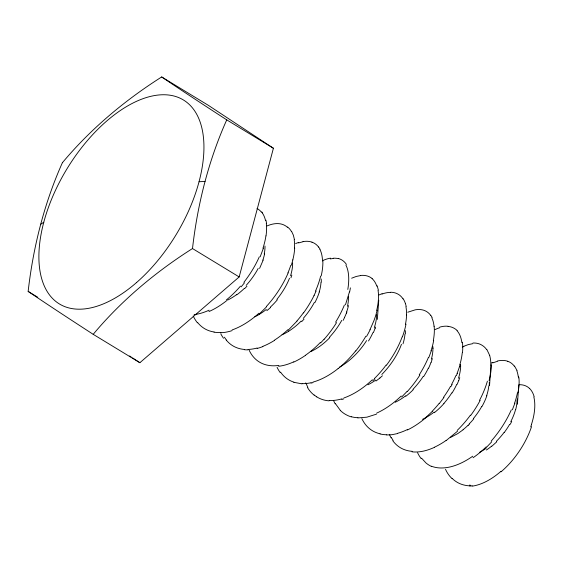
<?xml version="1.0" encoding="UTF-8"?>
<svg xmlns="http://www.w3.org/2000/svg" width="563" height="563" viewBox="0 0 563 563"><rect width="100%" height="100%" fill="white"/><g stroke="black" fill="none" stroke-linecap="round" stroke-linejoin="round"><path stroke-width="0.84" d="M489.55 385.409L490.915 365.042M377.33 319.404L378.758 300.269M517.39 404.22L518.819 384.874M349.426 292.007L345.457 304.815M377.182 310.143L376.063 314.344A63.753 30.965 -53.6 0 1 373.867 320.833L369.975 329.707M93.205 334.331L139.87 362.713L239.169 276.94L273.407 148.252L208.352 105.337L161.687 76.955A424.312 307.124 -10.2 0 0 62.387 162.728M432.335 358.568L431.11 362.565M459.668 366.766L460.302 364.641M291.838 275.103L290.951 277.805M459.76 377.625L458.845 380.335M531.479 424.657L530.74 426.838M263.484 248.023L260.183 256.777M375.141 328.391L375.591 327.04M431.342 350.735L428.915 357.294M263.202 260.036L259.578 268.41M514.906 403.178L512.351 409.765M346.393 313.366L346.914 311.986M456.424 375.507L457.339 373.297M316.117 291.015L314.063 295.448M344.563 317.56L343.12 320.396M511.711 421.525L510.162 424.368M450.9 386.612L452.124 384.402M443.954 397.45L439.217 403.65M244.455 282.844L241.147 286.856M297.025 321.072L288.129 330.291M324.105 339.165L320.6 342.966M491.717 441.828L486.39 447.402M304.02 319.137L301.669 321.649M407.049 391.454L401.686 396.971M266.503 306.87L259.269 314.041M246.946 286.236L244.553 288.685M432.335 411.377L424.945 418.288M468.177 425.346L469.394 424.143M496.749 441.828L491.71 446.346M372.833 380.743L374.669 378.983M457.55 431.188L446.135 440.576M379.905 378.04L375.971 381.024M463.117 429.787L457.818 433.573L450.379 437.535M40.705 224.292L43.787 222.223M351.636 278.213L356.189 276.475L360.496 275.589M407.767 312.226L415.22 309.833A66.174 29.945 -59.9 0 1 424.164 310.396A66.497 30.008 -59 0 1 430.702 315.386M463.898 346.231L468.444 344.542L472.73 343.69M434.326 447.402C427.387 450.541 419.709 452.68 412.032 451.836M376.506 414.136L366.9 417.176L357.871 417.915M492.731 362.903L497.242 361.362M298.566 242.942L302.964 241.745M232.019 330.65L230.098 331.227A63.915 38.129 -54.8 0 1 224.461 332.416L220.83 332.761M341.811 399.449L343.726 398.878M397.668 433.545L392.052 434.685L386.675 434.981M311.036 383.079L312.929 382.643M330.319 258.903L333.12 258.487M472.188 485.778L469.873 486.045M199.056 181.729L205.059 181.434A424.333 314.161 75.4 0 1 226.741 119.87L273.407 148.252M302 383.853L293.837 382.298M311.972 242.196L313.084 242.618A66.455 29.98 -58.9 0 1 318.588 247.066M205.052 181.434A424.333 314.161 75.4 0 0 192.504 248.55L239.169 276.94M62.416 162.651A424.333 314.161 75.4 0 0 28.15 291.416L37.777 297.271M129.638 355.964L131.102 356.928M132.558 357.892L139.87 362.713M316.737 396.873L314.154 395.001M340.326 410.357L335.407 403.594M261.774 211.92L262.562 212.856M421.553 458.162L425.98 462.962A67.159 41.12 -57.7 0 0 431.349 466.403M226.312 339.968L224.384 337.195M514.498 366.027L517.052 370.545M318.637 247.009L320.016 249.149M430.765 315.301L432.131 317.469M486.833 349.454L489.719 355.478M403.101 298.735L403.784 299.812A63.169 28.713 -57.2 0 1 405.409 303.556M393.108 440.491L391.341 437.528M291.662 231.506L293.351 235.172L294.428 239.521M307.855 387.386L305.758 382.847M377.182 285.786L378.343 290.044M405.437 303.52L406.204 306.378M265.954 220.182L266.531 223.208M518.544 376.295L518.741 377.9M28.143 291.409A424.312 7.023 31.9 0 0 93.198 334.323A424.312 307.124 -10.2 0 1 192.497 248.55M226.734 119.863A424.312 7.023 31.9 0 1 161.68 76.948M470.415 485.271A60.895 24.589 -50.5 0 1 469.598 485.046M469.943 485.855A66.237 40.459 -57.4 0 1 452.117 478.36M531.507 426.733A60.332 33.14 -56.4 0 1 501.063 471.794M533.858 397.084A56.553 28.502 -56.8 0 1 531.388 424.678M529.523 388.414A53.949 26.925 -57.8 0 1 534.16 396.788M519.269 384.705A52.929 26.165 -58.3 0 1 529.509 388.428M500.971 471.315A63.366 35.49 -57.3 0 1 472.111 486.15M517.291 398.97A42.971 17.84 -55.5 0 1 517.341 399.99M517.024 400.244A44.871 19.128 -53.9 0 1 515.694 409.611M515.553 409.632A42.781 19.212 -51.8 0 1 510.796 421.617M509.656 424.333A44.815 22.323 -49.5 0 1 504.202 432.574M504.04 432.483A44.16 23.111 -49 0 1 496.39 441.301M491.64 446.156A43.492 25.152 -49.5 0 1 486.397 450.006M486.031 448.394A43.267 25.764 -50.2 0 1 479.683 452.223M489.289 382.418A43.928 18.445 -54.7 0 1 489.233 385.655M488.804 385.958A44.674 19.226 -53.4 0 1 486.608 395.803M486.875 395.641A42.218 19.522 -50.9 0 1 481.949 406.563M481.717 406.528A44.766 22.189 -49.6 0 1 473.384 418.59M473.757 418.865A43.625 23.365 -49 0 1 469.204 423.89M468.113 425.248A41.796 23.562 -49.1 0 1 463.075 429.675M460.21 364.887A43.26 17.735 -60.4 0 1 460.274 365.859M460.633 365.373A44.519 18.741 -54.5 0 1 458.472 378.252M458.739 380.377A41.676 19.501 -50.6 0 1 457.015 384.536M456.649 384.592A43.323 20.789 -50.1 0 1 452.082 392.953M451.808 392.883A44.808 22.752 -49.3 0 1 443.876 403.474M443.954 403.544A42.387 23.217 -49 0 1 434.34 412.679M434.115 412.095A44.47 25.898 -49.6 0 1 422.51 419.344M432.848 346.562A42.485 17.404 -57 0 1 433.017 348.532M432.905 348.574A44.815 19.029 -54.1 0 1 431.42 359.067M430.885 362.642A41.859 19.494 -50.7 0 1 428.598 368.167M428.33 368.195A43.485 20.944 -50 0 1 423.665 376.541M423.2 376.422A44.449 22.675 -49.2 0 1 412.975 389.307M413.263 389.68A42.119 23.533 -49.1 0 1 405.81 396.275M405.649 395.81A44.632 26.081 -49.7 0 1 395.205 402.285M405.325 330.608A43.9 18.473 -54.6 0 1 405.367 333.775M404.952 334.084A44.702 19.29 -53.3 0 1 402.995 343.831M401.454 344.324A43.203 19.677 -51.3 0 1 381.827 374.465M382.411 375.767A41.592 23.498 -49.2 0 1 379.87 377.956M375.739 380.06A44.653 26.37 -49.9 0 1 367.906 384.803M376.626 314.654A44.54 18.79 -54.4 0 1 374.304 327.638M375.028 328.433A41.732 19.424 -50.7 0 1 373.389 332.571M372.917 332.663A42.915 20.31 -50.4 0 1 368.519 340.981M366.576 340.601A43.52 21.978 -49.3 0 1 339.447 367.21M348.391 296.293A43.182 17.664 -57.3 0 1 347.484 306.251M348.469 305.575A43.618 19.55 -51.8 0 1 346.534 312.127M346.287 313.394A41.5 19.55 -50.5 0 1 344.45 317.581M341.741 320.389A44.378 21.858 -49.7 0 1 329.489 337.23M329.798 337.61A42.521 23.456 -49 0 1 319.939 346.224A44.857 26.482 -49.9 0 1 310.677 351.629M321.184 278.974A43.597 18.199 -55.1 0 1 321.297 282.07M320.987 282.295A44.836 19.269 -53.5 0 1 319.242 291.916M319.369 291.817A42.239 19.325 -51.2 0 1 314.865 302.655M314.253 302.627A44.547 21.83 -49.7 0 1 303.253 318.398M301.198 321.044A42.887 23.935 -49.1 0 1 288.706 331.213M288.678 331.248A44.737 26.679 -50.2 0 1 282.07 334.774M292.598 262.935A44.505 18.713 -54.6 0 1 290.557 275.743M289.495 278.242A43.428 20.198 -50.8 0 1 276.855 299.389M277.348 299.79A43.14 23.16 -49 0 1 270.402 307.081M270.599 307.447A41.768 23.745 -49.2 0 1 266.778 310.692M266.32 309.446A44.224 25.701 -49.6 0 1 254.814 316.793M264.976 246.052A44.758 18.875 -54.5 0 1 264.23 253.969M264.617 253.702A43.808 19.543 -52 0 1 262.822 260.19M258.185 268.445A44.533 21.802 -49.8 0 1 246.172 285.378M244.342 288.383A42.689 23.991 -49.1 0 1 236.791 294.815M236.713 294.555A44.864 26.362 -49.8 0 1 227.494 300.149M451.983 478.543A64.337 39.382 -59 0 1 445.516 469.289M491.288 363.065A65.463 31.366 -63.5 0 1 492.836 362.396M497.354 361.031A66.026 30.015 -60.3 0 1 507.777 361.277M507.742 361.347A65.815 29.74 -59.8 0 1 509.937 362.248A66.751 30.156 -59 0 1 514.35 366.231M516.848 370.771A65.012 29.726 -56.6 0 1 518.234 376.584M518.91 377.752A66.694 31.366 -54.6 0 1 518.03 392.502M517.453 392.805A65.604 31.528 -54 0 1 514.561 403.284M511.303 409.864A66.258 33.773 -52.6 0 1 491.175 441.146M486.136 446.916A65.181 36.736 -52.7 0 1 473.019 457.768M472.744 456.206A65.491 37.848 -53.2 0 1 431.462 466.22M421.173 458.648A65.85 39.896 -61 0 1 417.57 452.715M462.314 347.111A64.801 30.698 -63 0 1 463.87 346.358M473.004 343.029A66.624 30.353 -60.6 0 1 482.392 345.492A66.181 29.797 -59.7 0 1 486.678 349.665M489.676 355.52A66.138 30.458 -55.9 0 1 490.845 365.098M491.309 364.747A66.286 31.697 -53.9 0 1 489.106 380.475M487.382 381.165A64.661 31.444 -53.7 0 1 479.542 400.328M480.169 400.363A66.997 34.568 -52.4 0 1 470.738 415.374M470.415 415.17A65.224 34.308 -52.3 0 1 457.184 430.413M446.114 440.435A66.948 38.938 -53.4 0 1 434.333 447.268M412.229 451.336A66.23 40.374 -57 0 1 392.847 440.794M391.06 437.859A66.181 39.727 -62.1 0 1 389.505 434.629M435.058 329.594A63.879 29.691 -62 0 1 439.64 327.75M439.844 327.096A64.928 29.853 -61.2 0 1 448.134 326.287M448.078 326.42A67.011 30.311 -59.8 0 1 454.869 328.722A65.385 29.494 -58.5 0 1 457.184 330.544M457.05 330.734A64.921 29.29 -58.4 0 1 461.871 342.719M462.385 342.205A66.68 31 -55.2 0 1 462.483 352.656M462.251 352.804A66.272 31.197 -54.6 0 1 459.823 364.838M459.415 366.851A63.408 30.754 -53.7 0 1 457.086 373.346M455.91 375.563A65.604 33.421 -52.7 0 1 451.639 384.353M450.442 386.535A67.131 34.244 -52.5 0 1 443.581 397.232M439.07 403.516A66.047 35.736 -52.3 0 1 432.229 411.208M424.988 418.408A66.575 38.734 -53.4 0 1 407.387 429.984M407.415 429.555A66.138 38.868 -53.9 0 1 397.724 433.285M386.753 434.763A65.843 40.219 -57.6 0 1 380.046 433.939M380.116 433.791A66.673 40.684 -56.8 0 1 368.772 428.042A64.288 39.29 -59.3 0 1 361.833 418.541M431.842 317.806A64.604 29.466 -56.9 0 1 434.045 326.301M434.143 326.195A66.877 31 -55.4 0 1 433.32 340.685M433.693 340.467A65.498 30.937 -54.5 0 1 431.005 350.848M428.457 357.357A66.068 33.534 -52.7 0 1 419.245 374.824M419.892 375.057A66.244 35.37 -52.2 0 1 407.197 391.658M401.201 396.007A66.174 37.32 -52.7 0 1 376.633 413.136M357.948 417.718A66.624 40.515 -56.8 0 1 351.312 416.726M351.249 416.859A65.737 40.297 -58.9 0 1 346.773 415.065A66.708 40.839 -58 0 1 340.284 410.406M335.175 403.854A65.526 39.494 -61.7 0 1 333.62 400.631M379.033 294.963A66.033 31.809 -63.6 0 1 382.136 293.703M382.066 294.041A64.323 29.501 -61.1 0 1 390.623 292.38M390.687 292.246A66.758 30.233 -59.8 0 1 397.767 294.006A66.153 29.839 -59.1 0 1 403.002 298.869M405.93 306.631A66.04 30.676 -55.4 0 1 406.507 314.907M406.585 314.844A67.088 31.331 -55 0 1 405.451 324.408M405.986 324.112A64.59 30.944 -54 0 1 402.418 336.829M402.165 336.892A65.716 33.879 -52.4 0 1 386.443 365.253M386.127 365.042A65.308 34.639 -52.3 0 1 374.444 378.554M372.368 379.751A66.202 37.503 -52.8 0 1 343.909 397.964M341.924 398.85A64.625 38.608 -54.9 0 1 329.221 400.483M329.066 400.842A66.814 40.895 -58 0 1 316.744 396.866M314.091 395.099A65.625 40.086 -59.1 0 1 307.588 387.682M360.545 275.462A66.547 30.043 -59.6 0 1 372.164 278.579M372.115 278.65A64.998 29.297 -58.8 0 1 376.809 286.215M378.047 290.311A66.511 30.944 -55.2 0 1 376.703 310.382M370.158 329.707A65.062 34.259 -52.1 0 1 366.583 336.378M365.866 336.231A66.962 34.582 -52.4 0 1 355.809 350.96M355.675 350.848A64.527 34.871 -52.3 0 1 338.145 368.624M338.103 368.582A66.258 38.094 -53.1 0 1 313.07 382.066M311.114 382.734A64.217 38.622 -55.5 0 1 302.092 383.628M293.914 382.15A65.744 40.205 -58 0 1 280.564 372.108M280.198 372.565A65.139 39.762 -59.6 0 1 277.08 367.294M323.007 260.458A64.949 31.113 -63.4 0 1 330.551 258.157M333.226 258.241A66.223 29.966 -59.7 0 1 338.328 258.649M338.405 258.501A66.265 29.959 -60 0 1 346.428 264.42M345.9 265.067A65.174 29.304 -59.1 0 1 347.807 289.452M350.383 287.862A66.455 31.317 -54.5 0 1 349.63 291.901M344.394 305.005A65.822 32.879 -53 0 1 335.569 322.24M336.59 322.55A66.652 35.159 -52.2 0 1 324.175 339.25M320.319 342.508A65.132 36.511 -52.6 0 1 305.456 355.26M305.463 355.366A66.99 38.734 -53.2 0 1 293.752 362.086M293.766 361.826A64.661 37.967 -53.8 0 1 278.643 366.274M278.84 365.401A65.442 39.903 -57.2 0 1 249.163 350.228M295.617 243.603A65.041 30.965 -63.2 0 1 298.693 242.414M303.014 241.604A66.582 30.17 -60 0 1 311.993 242.16M319.883 249.31A64.907 29.776 -56.3 0 1 322.515 260.979M322.838 260.704A66.68 31.331 -54.7 0 1 321.199 275.912M320.621 276.173A64.59 31.197 -53.8 0 1 315.512 291.099M314.105 295.448A66.708 34.716 -52.3 0 1 303.52 312.929M303.373 312.838A66.328 35.349 -52.3 0 1 296.94 320.973M287.883 329.735A65.73 37.313 -52.9 0 1 274.617 340.052M274.631 340.298A66.983 38.84 -53.3 0 1 262.9 346.344M262.865 346.576A64.238 37.834 -54 0 1 257.101 348.455M257.192 348.011A64.646 38.692 -55.2 0 1 248.016 349.454M247.875 349.848A64.407 39.319 -57.3 0 1 244.405 349.7M244.497 349.461A66.927 40.796 -57 0 1 233.596 346.259A65.533 40.107 -58.6 0 1 226.242 340.045M223.546 338.264A65.547 39.487 -61.8 0 1 220.787 333.803M267.031 225.946A65.322 30.451 -62.1 0 1 287.433 227.276M287.573 227.037A65.554 29.55 -59.1 0 1 291.55 231.653M294.196 239.725A67.046 31.127 -55.4 0 1 294.505 248.241M294.688 248.107A66.223 31.099 -54.7 0 1 292.809 259.916M292.837 259.902A64.4 30.733 -54.2 0 1 291.324 265.187M290.768 265.363A64.119 31.211 -53.7 0 1 287.925 272.907M288.186 272.851A66.124 34.09 -52.4 0 1 266.299 306.575M258.924 313.225A66.335 37.812 -52.9 0 1 232.16 329.918M220.914 332.515A65.322 39.727 -56.9 0 1 214.039 332.149M214.109 331.987A66.04 40.339 -57.4 0 1 197.655 322.55M197.451 322.831A65.414 39.748 -60.5 0 1 193.215 315.934M257.017 208.465A65.977 30.24 -61 0 1 261.528 212.293M262.393 213.081A64.576 29.283 -57.7 0 1 265.532 220.619M266.299 223.412A66.962 31.106 -55.3 0 1 266.032 235.855M265.912 235.925A65.695 31 -54.5 0 1 262.977 248.206M259.29 256.862A66.462 33.822 -52.7 0 1 243.863 282.352M240.478 286.124A64.604 35.068 -52.3 0 1 226.34 299.966M226.53 300.755A66.723 38.601 -53.2 0 1 208.986 311.536M209.084 310.192A64.998 38.108 -53.8 0 1 194.144 314.626M136.633 282.464A119.356 63.732 -58.7 0 0 184.073 100.39A119.356 63.732 -58.7 0 0 43.562 223.075A119.356 63.732 -58.7 0 0 136.633 282.464"/></g></svg>
